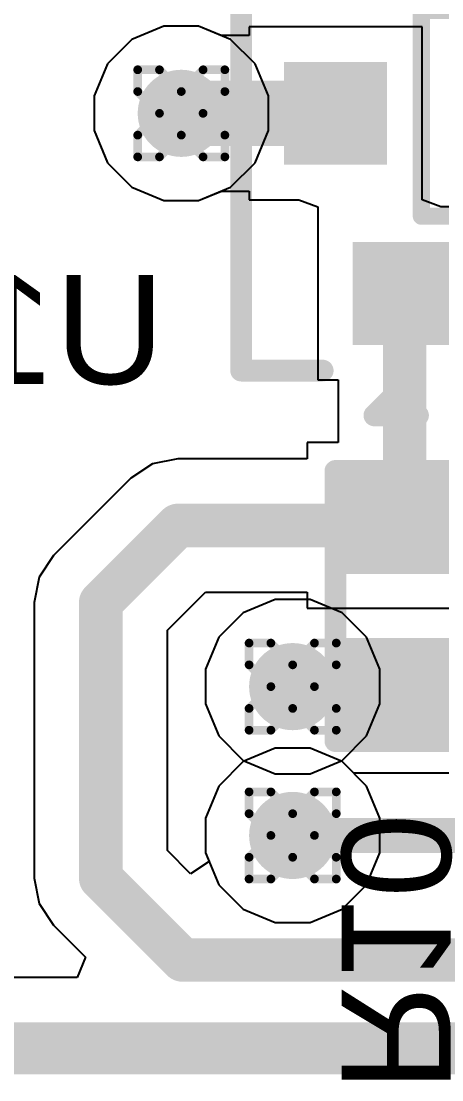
# Model space of a CAD drawing. Header units: inches. Extents: x -13 to 356, y -4 to 120.
# Drawn here: x 1.9 to 4.35, y 28.16 to 34.33 of the extents above; entities that cross this region are included whole.
import ezdxf

# ---------------------------------------------------------------- set-up
doc = ezdxf.new("R2010")
doc.units = ezdxf.units.IN
for name, color, linetype in [('Bottom Layer', 5, 'Continuous'), ('Bottom Overlay', 54, 'Continuous'), ('Bottom Paste', 16, 'Continuous'), ('Bottom Solder', 6, 'Continuous'), ('Drill Drawing', 1, 'Continuous'), ('GND', 16, 'Continuous'), ('Mechanical 13', 56, 'Continuous'), ('POWER', 76, 'Continuous'), ('Top Layer', 1, 'Continuous'), ('Top Overlay', 2, 'Continuous'), ('Via Holes', 16, 'Continuous')]:
    doc.layers.add(name, color=color, linetype=linetype)
doc.styles.add('Arial', font='', dxfattribs={"height": 0.2})
doc.styles.get('Arial').set_extended_font_data('Arial')

# ---------------------------------------------------------------- blocks, each defined once
blk = doc.blocks.new('R___0402_B_6')
at = {"layer": 'Bottom Layer'}
for points in [[(-0.2413, 0.3175), (-0.2412999999999999, -0.3175), (-0.6985, -0.3175), (-0.6985, 0.3175)], [(0.6985025399999999, 0.3175), (0.6985025399999999, -0.3175), (0.24130254, -0.3175), (0.24130254, 0.3175)]]:
    blk.add_hatch(color=5, dxfattribs=at).paths.add_polyline_path(points)
at = {"layer": 'Bottom Paste'}
for points in [[(-0.2413, 0.3175), (-0.2412999999999999, -0.3175), (-0.6985, -0.3175), (-0.6985, 0.3175)], [(0.6985025399999999, 0.3175), (0.6985025399999999, -0.3175), (0.24130254, -0.3175), (0.24130254, 0.3175)]]:
    blk.add_hatch(color=16, dxfattribs=at).paths.add_polyline_path(points)
at = {"layer": 'Bottom Solder'}
for points in [[(-0.18629884, 0.37250116), (-0.1862988399999999, -0.37250116), (-0.75350116, -0.37250116), (-0.75350116, 0.37250116)], [(0.7535037, 0.37250116), (0.7535037, -0.37250116), (0.18630138, -0.37250116), (0.18630138, 0.37250116)]]:
    blk.add_hatch(color=6, dxfattribs=at).paths.add_polyline_path(points)
at = {"layer": 'Bottom Overlay'}
for points in [[(0.7874, 0.4064, 0.127, 0.127, 0), (-0.7874, 0.4064, 0.127, 0.127, 0)], [(-0.7874, -0.4064, 0.127, 0.127, 0), (-0.7874, 0.4064, 0.127, 0.127, 0)], [(0.8128, 0.4318, 0.0032258, 0.0032258, 0), (-0.8127974599999999, 0.4318, 0.0032258, 0.0032258, 0)], [(0.7874, -0.4064, 0.127, 0.127, 0), (0.7874, 0.4064, 0.127, 0.127, 0)], [(0.7874, -0.4064, 0.127, 0.127, 0), (-0.7874, -0.4064, 0.127, 0.127, 0)]]:
    blk.add_lwpolyline(points, format="xyseb", dxfattribs=at)
for points in [[(-0.8191499999999999, 0.4064, 0.0635, 0.0635, 1), (-0.7556499999999999, 0.4064, 0.0635, 0.0635, 1)], [(-0.8191499999999999, 0.4064, 0.0635, 0.0635, 1), (-0.7556499999999999, 0.4064, 0.0635, 0.0635, 1)], [(-0.8136026399999999, 0.4318, 0.0016129, 0.0016129, 1), (-0.81199228, 0.4318, 0.0016129, 0.0016129, 1)], [(0.7556499999999999, 0.4064, 0.0635, 0.0635, 1), (0.8191499999999999, 0.4064, 0.0635, 0.0635, 1)], [(0.7556499999999999, 0.4064, 0.0635, 0.0635, 1), (0.8191499999999999, 0.4064, 0.0635, 0.0635, 1)], [(0.8119948199999999, 0.4318, 0.0016129, 0.0016129, 1), (0.81360518, 0.4318, 0.0016129, 0.0016129, 1)], [(-0.8191499999999999, -0.4064, 0.0635, 0.0635, 1), (-0.7556499999999999, -0.4064, 0.0635, 0.0635, 1)], [(-0.8191499999999999, -0.4064, 0.0635, 0.0635, 1), (-0.7556499999999999, -0.4064, 0.0635, 0.0635, 1)], [(0.7556499999999999, -0.4064, 0.0635, 0.0635, 1), (0.8191499999999999, -0.4064, 0.0635, 0.0635, 1)], [(0.7556499999999999, -0.4064, 0.0635, 0.0635, 1), (0.8191499999999999, -0.4064, 0.0635, 0.0635, 1)]]:
    blk.add_lwpolyline(points, format="xyseb", close=True, dxfattribs=at)
blk = doc.blocks.new('VL53L5CXV0GC_1_B_22')
at = {"layer": 'Bottom Layer'}
for points in [[(-2.4999315, 1.2999085), (-1.9999325, 1.2999085), (-1.9999325, 0.7999094999999999), (-2.4999315, 0.7999094999999999)], [(-1.7498695, 1.2999085), (-1.2498705, 1.2999085), (-1.2498705, 0.7999094999999999), (-1.7498695, 0.7999094999999999)], [(-1.0000615, 1.2999085), (-0.5000625, 1.2999085), (-0.5000625, 0.7999094999999999), (-1.0000615, 0.7999094999999999)], [(-0.2499995, 1.2999085), (0.2499995, 1.2999085), (0.2499995, 0.7999094999999999), (-0.2499995, 0.7999094999999999)], [(0.5000625, 1.2999085), (1.0000615, 1.2999085), (1.0000615, 0.7999094999999999), (0.5000625, 0.7999094999999999)], [(1.2501245, 1.2999085), (1.7501235, 1.2999085), (1.7501235, 0.7999094999999999), (1.2501245, 0.7999094999999999)], [(1.9999325, 1.2999085), (2.4999315, 1.2999085), (2.4999315, 0.7999094999999999), (1.9999325, 0.7999094999999999)], [(-1.1579987, 0.5998718), (1.1579987, 0.5998718), (1.1579987, -0.6001257999999999), (-1.1579987, -0.6001257999999999)], [(-2.8999815, 0.2498725), (-2.3999825, 0.2498725), (-2.3999825, -0.2501265), (-2.8999815, -0.2501265)], [(2.3999825, 0.2498725), (2.8999815, 0.2498725), (2.8999815, -0.2501265), (2.3999825, -0.2501265)], [(-2.49993404, -0.7999094999999999), (-1.99993504, -0.7999094999999999), (-1.99993504, -1.2999085), (-2.49993404, -1.2999085)], [(-1.7498695, -0.7999094999999999), (-1.2498705, -0.7999094999999999), (-1.2498705, -1.2999085), (-1.7498695, -1.2999085)], [(-1.0000615, -0.7999094999999999), (-0.5000625, -0.7999094999999999), (-0.5000625, -1.2999085), (-1.0000615, -1.2999085)], [(-0.24999696, -0.7999094999999999), (0.25000204, -0.7999094999999999), (0.25000204, -1.2999085), (-0.24999696, -1.2999085)], [(0.5000625, -0.7999094999999999), (1.0000615, -0.7999094999999999), (1.0000615, -1.2999085), (0.5000625, -1.2999085)], [(1.2501245, -0.7999094999999999), (1.7501235, -0.7999094999999999), (1.7501235, -1.2999085), (1.2501245, -1.2999085)], [(1.9999325, -0.7999094999999999), (2.4999315, -0.7999094999999999), (2.4999315, -1.2999085), (1.9999325, -1.2999085)]]:
    blk.add_hatch(color=5, dxfattribs=at).paths.add_polyline_path(points)
at = {"layer": 'Bottom Paste'}
for points in [[(-2.4999315, 1.2999085), (-1.9999325, 1.2999085), (-1.9999325, 0.7999094999999999), (-2.4999315, 0.7999094999999999)], [(-1.7498695, 1.2999085), (-1.2498705, 1.2999085), (-1.2498705, 0.7999094999999999), (-1.7498695, 0.7999094999999999)], [(-1.0000615, 1.2999085), (-0.5000625, 1.2999085), (-0.5000625, 0.7999094999999999), (-1.0000615, 0.7999094999999999)], [(-0.2499995, 1.2999085), (0.2499995, 1.2999085), (0.2499995, 0.7999094999999999), (-0.2499995, 0.7999094999999999)], [(0.5000625, 1.2999085), (1.0000615, 1.2999085), (1.0000615, 0.7999094999999999), (0.5000625, 0.7999094999999999)], [(1.2501245, 1.2999085), (1.7501235, 1.2999085), (1.7501235, 0.7999094999999999), (1.2501245, 0.7999094999999999)], [(1.9999325, 1.2999085), (2.4999315, 1.2999085), (2.4999315, 0.7999094999999999), (1.9999325, 0.7999094999999999)], [(-1.1579987, 0.5998718), (1.1579987, 0.5998718), (1.1579987, -0.6001257999999999), (-1.1579987, -0.6001257999999999)], [(-2.8999815, 0.2498725), (-2.3999825, 0.2498725), (-2.3999825, -0.2501265), (-2.8999815, -0.2501265)], [(2.3999825, 0.2498725), (2.8999815, 0.2498725), (2.8999815, -0.2501265), (2.3999825, -0.2501265)], [(-2.49993404, -0.7999094999999999), (-1.99993504, -0.7999094999999999), (-1.99993504, -1.2999085), (-2.49993404, -1.2999085)], [(-1.7498695, -0.7999094999999999), (-1.2498705, -0.7999094999999999), (-1.2498705, -1.2999085), (-1.7498695, -1.2999085)], [(-1.0000615, -0.7999094999999999), (-0.5000625, -0.7999094999999999), (-0.5000625, -1.2999085), (-1.0000615, -1.2999085)], [(-0.24999696, -0.7999094999999999), (0.25000204, -0.7999094999999999), (0.25000204, -1.2999085), (-0.24999696, -1.2999085)], [(0.5000625, -0.7999094999999999), (1.0000615, -0.7999094999999999), (1.0000615, -1.2999085), (0.5000625, -1.2999085)], [(1.2501245, -0.7999094999999999), (1.7501235, -0.7999094999999999), (1.7501235, -1.2999085), (1.2501245, -1.2999085)], [(1.9999325, -0.7999094999999999), (2.4999315, -0.7999094999999999), (2.4999315, -1.2999085), (1.9999325, -1.2999085)]]:
    blk.add_hatch(color=16, dxfattribs=at).paths.add_polyline_path(points)
at = {"layer": 'Bottom Solder'}
for points in [[(-2.5499314, 1.3499084), (-1.9499326, 1.3499084), (-1.9499326, 0.7499096), (-2.5499314, 0.7499096)], [(-1.7998694, 1.3499084), (-1.1998706, 1.3499084), (-1.1998706, 0.7499096), (-1.7998694, 0.7499096)], [(-1.0500614, 1.3499084), (-0.4500625999999999, 1.3499084), (-0.4500625999999999, 0.7499096), (-1.0500614, 0.7499096)], [(-0.2999994, 1.3499084), (0.2999994, 1.3499084), (0.2999994, 0.7499096), (-0.2999994, 0.7499096)], [(0.4500625999999999, 1.3499084), (1.0500614, 1.3499084), (1.0500614, 0.7499096), (0.4500625999999999, 0.7499096)], [(1.2001246, 1.3499084), (1.8001234, 1.3499084), (1.8001234, 0.7499096), (1.2001246, 0.7499096)], [(1.9499326, 1.3499084), (2.5499314, 1.3499084), (2.5499314, 0.7499096), (1.9499326, 0.7499096)], [(-1.2079986, 0.6498716999999999), (1.2079986, 0.6498716999999999), (1.2079986, -0.6501256999999999), (-1.2079986, -0.6501256999999999)], [(-2.9499814, 0.2998724), (-2.3499826, 0.2998724), (-2.3499826, -0.3001264), (-2.9499814, -0.3001264)], [(2.3499826, 0.2998724), (2.9499814, 0.2998724), (2.9499814, -0.3001264), (2.3499826, -0.3001264)], [(-2.54993394, -0.7499096), (-1.94993514, -0.7499096), (-1.94993514, -1.3499084), (-2.54993394, -1.3499084)], [(-1.7998694, -0.7499096), (-1.1998706, -0.7499096), (-1.1998706, -1.3499084), (-1.7998694, -1.3499084)], [(-1.0500614, -0.7499096), (-0.4500625999999999, -0.7499096), (-0.4500625999999999, -1.3499084), (-1.0500614, -1.3499084)], [(-0.29999686, -0.7499096), (0.30000194, -0.7499096), (0.30000194, -1.3499084), (-0.29999686, -1.3499084)], [(0.4500625999999999, -0.7499096), (1.0500614, -0.7499096), (1.0500614, -1.3499084), (0.4500625999999999, -1.3499084)], [(1.2001246, -0.7499096), (1.8001234, -0.7499096), (1.8001234, -1.3499084), (1.2001246, -1.3499084)], [(1.9499326, -0.7499096), (2.5499314, -0.7499096), (2.5499314, -1.3499084), (1.9499326, -1.3499084)]]:
    blk.add_hatch(color=6, dxfattribs=at).paths.add_polyline_path(points)
at = {"layer": 'Bottom Overlay'}
for points in [[(2.423668, 1.761109, 0.127, 0.127, 0), (2.169668, 1.761109, 0.127, 0.127, 0)], [(2.296668, 1.634109, 0.127, 0.127, 0), (2.169668, 1.761109, 0.127, 0.127, 0)], [(2.423668, 1.761109, 0.127, 0.127, 0), (2.296668, 1.634109, 0.127, 0.127, 0)], [(-3.1999174, 1.4999716, 0.127, 0.127, 0), (-3.1999174, -1.5000224, 0.127, 0.127, 0)], [(-2.72501106, 1.4999716, 0.127, 0.127, 0), (-3.1999174, 1.4999716, 0.127, 0.127, 0)], [(3.2000698, 1.4999716, 0.127, 0.127, 0), (2.725039, 1.49996906, 0.127, 0.127, 0)], [(3.2000698, 1.4999716, 0.127, 0.127, 0), (3.2000698, -1.5000224, 0.127, 0.127, 0)], [(1.450086, 0.5998209999999999, 0.0999998, 0.0999998, 0), (1.450086, -0.600075, 0.0999998, 0.0999998, 0)], [(2.15011, 0.5998184599999999, 0.0999998, 0.0999998, 0), (1.450086, 0.5998209999999999, 0.0999998, 0.0999998, 0)], [(2.15011, 0.5998184599999999, 0.0999998, 0.0999998, 0), (2.15011, -0.600075, 0.0999998, 0.0999998, 0)], [(-2.077466, 0.312547, 0.0999998, 0.0999998, 0), (-2.077466, -0.312547, 0.0999998, 0.0999998, 0)], [(-1.4224, 0.312547, 0.0999998, 0.0999998, 0), (-2.077466, 0.312547, 0.0999998, 0.0999998, 0)], [(-1.4224, 0.312547, 0.0999998, 0.0999998, 0), (-1.4224, -0.312547, 0.0999998, 0.0999998, 0)], [(-1.4224, -0.312547, 0.0999998, 0.0999998, 0), (-2.077466, -0.312547, 0.0999998, 0.0999998, 0)], [(2.15011, -0.600075, 0.0999998, 0.0999998, 0), (1.450086, -0.600075, 0.0999998, 0.0999998, 0)], [(-2.725039, -1.50001986, 0.127, 0.127, 0), (-3.1999174, -1.5000224, 0.127, 0.127, 0)], [(3.2000698, -1.5000224, 0.127, 0.127, 0), (2.72506694, -1.5000224, 0.127, 0.127, 0)]]:
    blk.add_lwpolyline(points, format="xyseb", dxfattribs=at)
for points in [[(2.137918, 1.761109, 0.0635, 0.0635, 1), (2.201418, 1.761109, 0.0635, 0.0635, 1)], [(2.137918, 1.761109, 0.0635, 0.0635, 1), (2.201418, 1.761109, 0.0635, 0.0635, 1)], [(2.391918, 1.761109, 0.0635, 0.0635, 1), (2.455418, 1.761109, 0.0635, 0.0635, 1)], [(2.391918, 1.761109, 0.0635, 0.0635, 1), (2.455418, 1.761109, 0.0635, 0.0635, 1)], [(2.264918, 1.634109, 0.0635, 0.0635, 1), (2.328418, 1.634109, 0.0635, 0.0635, 1)], [(2.264918, 1.634109, 0.0635, 0.0635, 1), (2.328418, 1.634109, 0.0635, 0.0635, 1)], [(-3.2316674, 1.4999716, 0.0635, 0.0635, 1), (-3.1681674, 1.4999716, 0.0635, 0.0635, 1)], [(-3.2316674, 1.4999716, 0.0635, 0.0635, 1), (-3.1681674, 1.4999716, 0.0635, 0.0635, 1)], [(-2.75676106, 1.4999716, 0.0635, 0.0635, 1), (-2.69326106, 1.4999716, 0.0635, 0.0635, 1)], [(2.693289, 1.49996906, 0.0635, 0.0635, 1), (2.756789, 1.49996906, 0.0635, 0.0635, 1)], [(3.1683198, 1.4999716, 0.0635, 0.0635, 1), (3.231819799999999, 1.4999716, 0.0635, 0.0635, 1)], [(3.1683198, 1.4999716, 0.0635, 0.0635, 1), (3.231819799999999, 1.4999716, 0.0635, 0.0635, 1)], [(1.42508732, 0.5998209999999999, 0.0499999, 0.0499999, 1), (1.47508468, 0.5998209999999999, 0.0499999, 0.0499999, 1)], [(1.42508732, 0.5998209999999999, 0.0499999, 0.0499999, 1), (1.47508468, 0.5998209999999999, 0.0499999, 0.0499999, 1)], [(2.12511132, 0.5998184599999999, 0.0499999, 0.0499999, 1), (2.17510868, 0.5998184599999999, 0.0499999, 0.0499999, 1)], [(2.12511132, 0.5998184599999999, 0.0499999, 0.0499999, 1), (2.17510868, 0.5998184599999999, 0.0499999, 0.0499999, 1)], [(-2.10246468, 0.312547, 0.0499999, 0.0499999, 1), (-2.05246732, 0.312547, 0.0499999, 0.0499999, 1)], [(-2.10246468, 0.312547, 0.0499999, 0.0499999, 1), (-2.05246732, 0.312547, 0.0499999, 0.0499999, 1)], [(-1.44739868, 0.312547, 0.0499999, 0.0499999, 1), (-1.39740132, 0.312547, 0.0499999, 0.0499999, 1)], [(-1.44739868, 0.312547, 0.0499999, 0.0499999, 1), (-1.39740132, 0.312547, 0.0499999, 0.0499999, 1)], [(-1.52654, -0.000127, 0.0999998, 0.0999998, 1), (-1.97358, -0.000127, 0.0999998, 0.0999998, 1)], [(-1.99857868, -0.000127, 0.0499999, 0.0499999, 1), (-1.94858132, -0.000127, 0.0499999, 0.0499999, 1)], [(-1.55153868, -0.000127, 0.0499999, 0.0499999, 1), (-1.50154132, -0.000127, 0.0499999, 0.0499999, 1)], [(-2.10246468, -0.312547, 0.0499999, 0.0499999, 1), (-2.05246732, -0.312547, 0.0499999, 0.0499999, 1)], [(-2.10246468, -0.312547, 0.0499999, 0.0499999, 1), (-2.05246732, -0.312547, 0.0499999, 0.0499999, 1)], [(-1.44739868, -0.312547, 0.0499999, 0.0499999, 1), (-1.39740132, -0.312547, 0.0499999, 0.0499999, 1)], [(-1.44739868, -0.312547, 0.0499999, 0.0499999, 1), (-1.39740132, -0.312547, 0.0499999, 0.0499999, 1)], [(1.42508732, -0.600075, 0.0499999, 0.0499999, 1), (1.47508468, -0.600075, 0.0499999, 0.0499999, 1)], [(1.42508732, -0.600075, 0.0499999, 0.0499999, 1), (1.47508468, -0.600075, 0.0499999, 0.0499999, 1)], [(2.12511132, -0.600075, 0.0499999, 0.0499999, 1), (2.17510868, -0.600075, 0.0499999, 0.0499999, 1)], [(2.12511132, -0.600075, 0.0499999, 0.0499999, 1), (2.17510868, -0.600075, 0.0499999, 0.0499999, 1)], [(-3.2316674, -1.5000224, 0.0635, 0.0635, 1), (-3.1681674, -1.5000224, 0.0635, 0.0635, 1)], [(-3.2316674, -1.5000224, 0.0635, 0.0635, 1), (-3.1681674, -1.5000224, 0.0635, 0.0635, 1)], [(-2.756789, -1.50001986, 0.0635, 0.0635, 1), (-2.693289, -1.50001986, 0.0635, 0.0635, 1)], [(2.69331694, -1.5000224, 0.0635, 0.0635, 1), (2.75681694, -1.5000224, 0.0635, 0.0635, 1)], [(3.1683198, -1.5000224, 0.0635, 0.0635, 1), (3.231819799999999, -1.5000224, 0.0635, 0.0635, 1)], [(3.1683198, -1.5000224, 0.0635, 0.0635, 1), (3.231819799999999, -1.5000224, 0.0635, 0.0635, 1)]]:
    blk.add_lwpolyline(points, format="xyseb", close=True, dxfattribs=at)
blk = doc.blocks.new('IND_CLF7045T_3R3N_D_24')
at = {"layer": 'Mechanical 13'}
blk.add_lwpolyline([(-3.60000042, -3.45000072, 0.127, 0.127, 0), (3.60000042, -3.45000072, 0.127, 0.127, 0)], format="xyseb", dxfattribs=at)
at = {"layer": 'Top Overlay'}
blk.add_lwpolyline([(-3.60000042, -3.45000072, 0.127, 0.127, 0), (3.60000042, -3.45000072, 0.127, 0.127, 0)], format="xyseb", dxfattribs=at)

msp = doc.modelspace()

# ---------------------------------------------------------------- hatches: boundary and pattern name
at = {"layer": 'Bottom Layer'}
h = msp.add_hatch(color=5, dxfattribs=at)
edge = h.paths.add_edge_path()
edge.add_arc((2.83556202, 33.7969987), 0.254, 0, 360)
h = msp.add_hatch(color=5, dxfattribs=at)
edge = h.paths.add_edge_path()
edge.add_arc((3.48467172, 30.45459746), 0.254, 0, 360)
h = msp.add_hatch(color=5, dxfattribs=at)
edge = h.paths.add_edge_path()
edge.add_arc((3.48467172, 29.5869995), 0.254, 0, 360)
at = {"layer": 'GND'}
h = msp.add_hatch(color=16, dxfattribs=at)
edge = h.paths.add_edge_path()
edge.add_arc((2.83556202, 33.7969987), 0.254, 0, 360)
h = msp.add_hatch(color=16, dxfattribs=at)
edge = h.paths.add_edge_path()
edge.add_arc((3.48467172, 30.45459746), 0.254, 0, 360)
h = msp.add_hatch(color=16, dxfattribs=at)
edge = h.paths.add_edge_path()
edge.add_arc((3.48467172, 29.5869995), 0.254, 0, 360)
at = {"layer": 'POWER'}
h = msp.add_hatch(color=76, dxfattribs=at)
edge = h.paths.add_edge_path()
edge.add_arc((2.83556202, 33.7969987), 0.254, 0, 360)
h = msp.add_hatch(color=76, dxfattribs=at)
edge = h.paths.add_edge_path()
edge.add_arc((3.48467172, 30.45459746), 0.254, 0, 360)
h = msp.add_hatch(color=76, dxfattribs=at)
edge = h.paths.add_edge_path()
edge.add_arc((3.48467172, 29.5869995), 0.254, 0, 360)
at = {"layer": 'Top Layer'}
h = msp.add_hatch(color=1, dxfattribs=at)
edge = h.paths.add_edge_path()
edge.add_arc((2.83556202, 33.7969987), 0.254, 0, 360)
h = msp.add_hatch(color=1, dxfattribs=at)
edge = h.paths.add_edge_path()
edge.add_arc((3.48467172, 30.45459746), 0.254, 0, 360)
h = msp.add_hatch(color=1, dxfattribs=at)
edge = h.paths.add_edge_path()
edge.add_arc((3.48467172, 29.5869995), 0.254, 0, 360)
at = {"layer": 'Via Holes'}
h = msp.add_hatch(color=7, dxfattribs=at)
edge = h.paths.add_edge_path()
edge.add_arc((2.83556202, 33.7969987), 0.127, 0, 360)
h = msp.add_hatch(color=7, dxfattribs=at)
edge = h.paths.add_edge_path()
edge.add_arc((3.48467172, 30.45459746), 0.127, 0, 360)
h = msp.add_hatch(color=7, dxfattribs=at)
edge = h.paths.add_edge_path()
edge.add_arc((3.48467172, 29.5869995), 0.127, 0, 360)

# ---------------------------------------------------------------- linework, layer by layer
at = {"layer": 'Bottom Layer'}
for p, q in [((2.73451574, 34.3049987), (2.54780288, 34.22766077999999)), ((2.9366083, 34.3049987), (2.73451574, 34.3049987)), ((3.0687391, 34.25026932), (2.9366083, 34.3049987)), ((4.238670719999999, 34.3011252), (3.23067172, 34.3011252)), ((3.23067172, 34.3011252), (3.23067172, 34.25026932)), ((4.238670719999999, 33.37809174), (4.238670719999999, 34.3011252)), ((2.54780288, 34.22766077999999), (2.40489994, 34.08475783999999)), ((3.23067172, 34.25026932), (3.0687391, 34.25026932)), ((2.40489994, 34.08475783999999), (2.32756202, 33.89804497999999)), ((2.32756202, 33.89804497999999), (2.32756202, 33.69595242)), ((2.32756202, 33.69595242), (2.40489994, 33.50923956)), ((2.40489994, 33.50923956), (2.54780288, 33.36633662)), ((2.54780288, 33.36633662), (2.73451574, 33.2889987)), ((2.9366083, 33.2889987), (3.0690439, 33.34385508)), ((3.0690439, 33.34385508), (3.23067172, 33.34385508)), ((3.23067172, 33.34385508), (3.23067172, 33.2931262)), ((4.23867326, 33.29312873999999), (4.238670719999999, 33.37809174)), ((2.73451574, 33.2889987), (2.9366083, 33.2889987)), ((3.23067172, 33.2931262), (3.52113342, 33.2931262)), ((3.52113342, 33.2931262), (3.63071918, 33.25108666)), ((4.34825902, 33.2510892), (4.23867326, 33.29312873999999)), ((3.63071918, 33.25108666), (3.63072172, 33.16612366)), ((4.63872072, 33.2510892), (4.34825902, 33.2510892)), ((3.63072172, 33.16612366), (3.63072172, 32.2430902)), ((3.63072172, 32.2430902), (3.748996819999999, 32.2430902)), ((3.748996819999999, 32.2430902), (3.748996819999999, 31.877)), ((3.748996819999999, 31.877), (3.5687, 31.877)), ((3.5687, 31.877), (3.5687, 31.78286506)), ((2.66742926, 31.75329438), (2.54140208, 31.66908829999999)), ((2.81608784, 31.78286506), (2.66742926, 31.75329438)), ((3.5687, 31.78286506), (2.81608784, 31.78286506)), ((2.54140208, 31.66908829999999), (2.09144362, 31.2191273)), ((2.09144362, 31.2191273), (2.007235, 31.09310012)), ((2.007235, 31.09310012), (1.97766432, 30.94444154)), ((2.75459444, 30.78353508), (2.97699684, 31.00593494)), ((2.97699684, 31.00593494), (3.5687, 31.00593494)), ((3.5687, 31.00593494), (3.5687, 30.9118)), ((1.97766432, 30.94444154), (1.97766432, 29.33793218)), ((3.5687, 30.9118), (4.70147904, 30.9118)), ((2.75459444, 29.49883864), (2.75459444, 30.78353508)), ((3.383625439999999, 30.0949995), (3.19691258, 30.01766158)), ((3.585718, 30.0949995), (3.383625439999999, 30.0949995)), ((3.77243086, 30.01766158), (3.585718, 30.0949995)), ((3.19691258, 30.01766158), (3.05400964, 29.87475864)), ((3.84052572, 29.94956672), (3.77243086, 30.01766158)), ((4.583767819999999, 29.94956672), (3.84052572, 29.94956672)), ((3.05400964, 29.87475864), (2.97667172, 29.68804578)), ((2.97667172, 29.68804578), (2.97667172, 29.48595322)), ((2.88992564, 29.36350744), (2.75459444, 29.49883864)), ((2.97667172, 29.48595322), (2.99759116, 29.43544786)), ((2.99759116, 29.43544786), (2.88992564, 29.36350744)), ((1.97766432, 29.33793218), (2.007235, 29.1892736)), ((2.007235, 29.1892736), (2.09144362, 29.06324642)), ((2.09144362, 29.06324642), (2.27788216, 28.87680788)), ((2.27788216, 28.87680788), (2.22927926, 28.75947512)), ((2.22927926, 28.75947512), (-0.75567032, 28.75947512))]:
    msp.add_line(p, q, dxfattribs=at)
for points in [[(2.83562552, 33.7970622, 0.3809999999999999, 0.3809999999999999, 0), (3.73460772, 33.7970622, 0.3809999999999999, 0.3809999999999999, 0)], [(2.83556202, 33.7969987, 0.2032, 0.2032, 0), (2.83562552, 33.7970622, 0.2032, 0.2032, 0)], [(3.73460772, 33.7970622, 0.2032, 0.2032, 0), (3.73467122, 33.7971257, 0.2032, 0.2032, 0)], [(4.134721219999999, 32.7470897, 0.254, 0.254, 0), (4.137461879999999, 32.74434904, 0.254, 0.254, 0)], [(4.137461879999999, 31.39713812, 0.254, 0.254, 0), (4.137461879999999, 32.74434904, 0.254, 0.254, 0)], [(2.36612938, 30.94444154, 0.254, 0.254, 0), (2.81608784, 31.3944, 0.254, 0.254, 0)], [(2.81608784, 31.3944, 0.254, 0.254, 0), (4.1402, 31.3944, 0.254, 0.254, 0)], [(4.137461879999999, 31.39713812, 0.254, 0.254, 0), (4.1402, 31.3944, 0.254, 0.254, 0)], [(2.36612938, 29.33793218, 0.254, 0.254, 0), (2.36612938, 30.94444154, 0.254, 0.254, 0)], [(3.48467172, 30.45459746, 0.2032, 0.2032, 0), (4.1402, 30.45459746, 0.2032, 0.2032, 0)], [(3.48467172, 29.5869995, 0.2032, 0.2032, 0), (5.017424559999999, 29.5869995, 0.2032, 0.2032, 0)], [(2.36612938, 29.33793218, 0.254, 0.254, 0), (2.8432125, 28.86084906, 0.254, 0.254, 0)], [(2.8432125, 28.86084906, 0.254, 0.254, 0), (8.989095559999999, 28.86084906, 0.254, 0.254, 0)], [(-0.75567032, 28.37101006, 0.254, 0.254, 0), (9.63781156, 28.37101006, 0.254, 0.254, 0)]]:
    msp.add_lwpolyline(points, format="xyseb", dxfattribs=at)
for points in [[(2.74037552, 33.7970622, 0.1905, 0.1905, 1), (2.93087552, 33.7970622, 0.1905, 0.1905, 1)], [(3.63935772, 33.7970622, 0.1905, 0.1905, 1), (3.82985772, 33.7970622, 0.1905, 0.1905, 1)], [(2.78476202, 33.7969987, 0.1016, 0.1016, 1), (2.88636202, 33.7969987, 0.1016, 0.1016, 1)], [(2.78482552, 33.7970622, 0.1016, 0.1016, 1), (2.88642552, 33.7970622, 0.1016, 0.1016, 1)], [(3.683807719999999, 33.7970622, 0.1016, 0.1016, 1), (3.785407719999999, 33.7970622, 0.1016, 0.1016, 1)], [(3.68387122, 33.7971257, 0.1016, 0.1016, 1), (3.78547122, 33.7971257, 0.1016, 0.1016, 1)], [(4.07122122, 32.7470897, 0.127, 0.127, 1), (4.19822122, 32.7470897, 0.127, 0.127, 1)], [(4.07396188, 32.74434904, 0.127, 0.127, 1), (4.200961879999999, 32.74434904, 0.127, 0.127, 1)], [(4.07396188, 32.74434904, 0.127, 0.127, 1), (4.200961879999999, 32.74434904, 0.127, 0.127, 1)], [(2.75258784, 31.3944, 0.127, 0.127, 1), (2.87958784, 31.3944, 0.127, 0.127, 1)], [(2.75258784, 31.3944, 0.127, 0.127, 1), (2.87958784, 31.3944, 0.127, 0.127, 1)], [(4.07396188, 31.39713812, 0.127, 0.127, 1), (4.200961879999999, 31.39713812, 0.127, 0.127, 1)], [(4.07396188, 31.39713812, 0.127, 0.127, 1), (4.200961879999999, 31.39713812, 0.127, 0.127, 1)], [(4.0767, 31.3944, 0.127, 0.127, 1), (4.2037, 31.3944, 0.127, 0.127, 1)], [(4.0767, 31.3944, 0.127, 0.127, 1), (4.2037, 31.3944, 0.127, 0.127, 1)], [(2.30262938, 30.94444154, 0.127, 0.127, 1), (2.42962938, 30.94444154, 0.127, 0.127, 1)], [(2.30262938, 30.94444154, 0.127, 0.127, 1), (2.42962938, 30.94444154, 0.127, 0.127, 1)], [(3.43387172, 30.45459746, 0.1016, 0.1016, 1), (3.53547172, 30.45459746, 0.1016, 0.1016, 1)], [(4.089399999999999, 30.45459746, 0.1016, 0.1016, 1), (4.191, 30.45459746, 0.1016, 0.1016, 1)], [(3.43387172, 29.5869995, 0.1016, 0.1016, 1), (3.53547172, 29.5869995, 0.1016, 0.1016, 1)], [(2.30262938, 29.33793218, 0.127, 0.127, 1), (2.42962938, 29.33793218, 0.127, 0.127, 1)], [(2.30262938, 29.33793218, 0.127, 0.127, 1), (2.42962938, 29.33793218, 0.127, 0.127, 1)], [(2.7797125, 28.86084906, 0.127, 0.127, 1), (2.9067125, 28.86084906, 0.127, 0.127, 1)], [(2.7797125, 28.86084906, 0.127, 0.127, 1), (2.9067125, 28.86084906, 0.127, 0.127, 1)]]:
    msp.add_lwpolyline(points, format="xyseb", close=True, dxfattribs=at)
at = {"layer": 'Drill Drawing'}
for points in [[(2.58156202, 33.9239987, 0.0508, 0.0508, 0), (2.58156202, 34.0509987, 0.0508, 0.0508, 0)], [(2.58156202, 34.0509987, 0.0508, 0.0508, 0), (2.70856202, 34.0509987, 0.0508, 0.0508, 0)], [(2.70856202, 34.0509987, 0.0508, 0.0508, 0), (2.83556202, 33.9239987, 0.0508, 0.0508, 0)], [(2.83556202, 33.9239987, 0.0508, 0.0508, 0), (2.96256202, 34.0509987, 0.0508, 0.0508, 0)], [(2.96256202, 34.0509987, 0.0508, 0.0508, 0), (3.08956202, 34.0509987, 0.0508, 0.0508, 0)], [(3.08956202, 33.9239987, 0.0508, 0.0508, 0), (3.08956202, 34.0509987, 0.0508, 0.0508, 0)], [(2.58156202, 33.9239987, 0.0508, 0.0508, 0), (2.70856202, 33.7969987, 0.0508, 0.0508, 0)], [(2.96256202, 33.7969987, 0.0508, 0.0508, 0), (3.08956202, 33.9239987, 0.0508, 0.0508, 0)], [(2.58156202, 33.66999869999999, 0.0508, 0.0508, 0), (2.70856202, 33.7969987, 0.0508, 0.0508, 0)], [(2.96256202, 33.7969987, 0.0508, 0.0508, 0), (3.08956202, 33.66999869999999, 0.0508, 0.0508, 0)], [(2.58156202, 33.5429987, 0.0508, 0.0508, 0), (2.58156202, 33.66999869999999, 0.0508, 0.0508, 0)], [(2.70856202, 33.5429987, 0.0508, 0.0508, 0), (2.83556202, 33.66999869999999, 0.0508, 0.0508, 0)], [(2.83556202, 33.66999869999999, 0.0508, 0.0508, 0), (2.96256202, 33.5429987, 0.0508, 0.0508, 0)], [(3.08956202, 33.5429987, 0.0508, 0.0508, 0), (3.08956202, 33.66999869999999, 0.0508, 0.0508, 0)], [(2.58156202, 33.5429987, 0.0508, 0.0508, 0), (2.70856202, 33.5429987, 0.0508, 0.0508, 0)], [(2.96256202, 33.5429987, 0.0508, 0.0508, 0), (3.08956202, 33.5429987, 0.0508, 0.0508, 0)], [(3.23067172, 30.58159745999999, 0.0508, 0.0508, 0), (3.23067172, 30.70859746, 0.0508, 0.0508, 0)], [(3.23067172, 30.70859746, 0.0508, 0.0508, 0), (3.35767172, 30.70859746, 0.0508, 0.0508, 0)], [(3.35767172, 30.70859746, 0.0508, 0.0508, 0), (3.48467172, 30.58159745999999, 0.0508, 0.0508, 0)], [(3.48467172, 30.58159745999999, 0.0508, 0.0508, 0), (3.61167172, 30.70859746, 0.0508, 0.0508, 0)], [(3.61167172, 30.70859746, 0.0508, 0.0508, 0), (3.73867172, 30.70859746, 0.0508, 0.0508, 0)], [(3.73867172, 30.58159745999999, 0.0508, 0.0508, 0), (3.73867172, 30.70859746, 0.0508, 0.0508, 0)], [(3.23067172, 30.58159745999999, 0.0508, 0.0508, 0), (3.35767172, 30.45459746, 0.0508, 0.0508, 0)], [(3.61167172, 30.45459746, 0.0508, 0.0508, 0), (3.73867172, 30.58159745999999, 0.0508, 0.0508, 0)], [(3.23067172, 30.32759746, 0.0508, 0.0508, 0), (3.35767172, 30.45459746, 0.0508, 0.0508, 0)], [(3.61167172, 30.45459746, 0.0508, 0.0508, 0), (3.73867172, 30.32759746, 0.0508, 0.0508, 0)], [(3.23067172, 30.20059746, 0.0508, 0.0508, 0), (3.23067172, 30.32759746, 0.0508, 0.0508, 0)], [(3.35767172, 30.20059746, 0.0508, 0.0508, 0), (3.48467172, 30.32759746, 0.0508, 0.0508, 0)], [(3.48467172, 30.32759746, 0.0508, 0.0508, 0), (3.61167172, 30.20059746, 0.0508, 0.0508, 0)], [(3.73867172, 30.20059746, 0.0508, 0.0508, 0), (3.73867172, 30.32759746, 0.0508, 0.0508, 0)], [(3.23067172, 30.20059746, 0.0508, 0.0508, 0), (3.35767172, 30.20059746, 0.0508, 0.0508, 0)], [(3.61167172, 30.20059746, 0.0508, 0.0508, 0), (3.73867172, 30.20059746, 0.0508, 0.0508, 0)], [(3.23067172, 29.7139995, 0.0508, 0.0508, 0), (3.23067172, 29.8409995, 0.0508, 0.0508, 0)], [(3.23067172, 29.8409995, 0.0508, 0.0508, 0), (3.35767172, 29.8409995, 0.0508, 0.0508, 0)], [(3.35767172, 29.8409995, 0.0508, 0.0508, 0), (3.48467172, 29.7139995, 0.0508, 0.0508, 0)], [(3.48467172, 29.7139995, 0.0508, 0.0508, 0), (3.61167172, 29.8409995, 0.0508, 0.0508, 0)], [(3.61167172, 29.8409995, 0.0508, 0.0508, 0), (3.73867172, 29.8409995, 0.0508, 0.0508, 0)], [(3.73867172, 29.7139995, 0.0508, 0.0508, 0), (3.73867172, 29.8409995, 0.0508, 0.0508, 0)], [(3.23067172, 29.7139995, 0.0508, 0.0508, 0), (3.35767172, 29.5869995, 0.0508, 0.0508, 0)], [(3.61167172, 29.5869995, 0.0508, 0.0508, 0), (3.73867172, 29.7139995, 0.0508, 0.0508, 0)], [(3.23067172, 29.4599995, 0.0508, 0.0508, 0), (3.35767172, 29.5869995, 0.0508, 0.0508, 0)], [(3.61167172, 29.5869995, 0.0508, 0.0508, 0), (3.73867172, 29.4599995, 0.0508, 0.0508, 0)], [(3.23067172, 29.3329995, 0.0508, 0.0508, 0), (3.23067172, 29.4599995, 0.0508, 0.0508, 0)], [(3.35767172, 29.3329995, 0.0508, 0.0508, 0), (3.48467172, 29.4599995, 0.0508, 0.0508, 0)], [(3.48467172, 29.4599995, 0.0508, 0.0508, 0), (3.61167172, 29.3329995, 0.0508, 0.0508, 0)], [(3.73867172, 29.3329995, 0.0508, 0.0508, 0), (3.73867172, 29.4599995, 0.0508, 0.0508, 0)], [(3.23067172, 29.3329995, 0.0508, 0.0508, 0), (3.35767172, 29.3329995, 0.0508, 0.0508, 0)], [(3.61167172, 29.3329995, 0.0508, 0.0508, 0), (3.73867172, 29.3329995, 0.0508, 0.0508, 0)]]:
    msp.add_lwpolyline(points, format="xyseb", dxfattribs=at)
for points in [[(2.56886202, 34.0509987, 0.0254, 0.0254, 1), (2.59426202, 34.0509987, 0.0254, 0.0254, 1)], [(2.56886202, 34.0509987, 0.0254, 0.0254, 1), (2.59426202, 34.0509987, 0.0254, 0.0254, 1)], [(2.69586202, 34.0509987, 0.0254, 0.0254, 1), (2.72126202, 34.0509987, 0.0254, 0.0254, 1)], [(2.69586202, 34.0509987, 0.0254, 0.0254, 1), (2.72126202, 34.0509987, 0.0254, 0.0254, 1)], [(2.94986202, 34.0509987, 0.0254, 0.0254, 1), (2.97526202, 34.0509987, 0.0254, 0.0254, 1)], [(2.94986202, 34.0509987, 0.0254, 0.0254, 1), (2.97526202, 34.0509987, 0.0254, 0.0254, 1)], [(3.07686202, 34.0509987, 0.0254, 0.0254, 1), (3.10226202, 34.0509987, 0.0254, 0.0254, 1)], [(3.07686202, 34.0509987, 0.0254, 0.0254, 1), (3.10226202, 34.0509987, 0.0254, 0.0254, 1)], [(2.56886202, 33.9239987, 0.0254, 0.0254, 1), (2.59426202, 33.9239987, 0.0254, 0.0254, 1)], [(2.56886202, 33.9239987, 0.0254, 0.0254, 1), (2.59426202, 33.9239987, 0.0254, 0.0254, 1)], [(2.82286202, 33.9239987, 0.0254, 0.0254, 1), (2.84826202, 33.9239987, 0.0254, 0.0254, 1)], [(2.82286202, 33.9239987, 0.0254, 0.0254, 1), (2.84826202, 33.9239987, 0.0254, 0.0254, 1)], [(3.07686202, 33.9239987, 0.0254, 0.0254, 1), (3.10226202, 33.9239987, 0.0254, 0.0254, 1)], [(3.07686202, 33.9239987, 0.0254, 0.0254, 1), (3.10226202, 33.9239987, 0.0254, 0.0254, 1)], [(2.69586202, 33.7969987, 0.0254, 0.0254, 1), (2.72126202, 33.7969987, 0.0254, 0.0254, 1)], [(2.69586202, 33.7969987, 0.0254, 0.0254, 1), (2.72126202, 33.7969987, 0.0254, 0.0254, 1)], [(2.94986202, 33.7969987, 0.0254, 0.0254, 1), (2.97526202, 33.7969987, 0.0254, 0.0254, 1)], [(2.94986202, 33.7969987, 0.0254, 0.0254, 1), (2.97526202, 33.7969987, 0.0254, 0.0254, 1)], [(2.56886202, 33.66999869999999, 0.0254, 0.0254, 1), (2.59426202, 33.66999869999999, 0.0254, 0.0254, 1)], [(2.56886202, 33.66999869999999, 0.0254, 0.0254, 1), (2.59426202, 33.66999869999999, 0.0254, 0.0254, 1)], [(2.82286202, 33.66999869999999, 0.0254, 0.0254, 1), (2.84826202, 33.66999869999999, 0.0254, 0.0254, 1)], [(2.82286202, 33.66999869999999, 0.0254, 0.0254, 1), (2.84826202, 33.66999869999999, 0.0254, 0.0254, 1)], [(3.07686202, 33.66999869999999, 0.0254, 0.0254, 1), (3.10226202, 33.66999869999999, 0.0254, 0.0254, 1)], [(3.07686202, 33.66999869999999, 0.0254, 0.0254, 1), (3.10226202, 33.66999869999999, 0.0254, 0.0254, 1)], [(2.56886202, 33.5429987, 0.0254, 0.0254, 1), (2.59426202, 33.5429987, 0.0254, 0.0254, 1)], [(2.56886202, 33.5429987, 0.0254, 0.0254, 1), (2.59426202, 33.5429987, 0.0254, 0.0254, 1)], [(2.69586202, 33.5429987, 0.0254, 0.0254, 1), (2.72126202, 33.5429987, 0.0254, 0.0254, 1)], [(2.69586202, 33.5429987, 0.0254, 0.0254, 1), (2.72126202, 33.5429987, 0.0254, 0.0254, 1)], [(2.94986202, 33.5429987, 0.0254, 0.0254, 1), (2.97526202, 33.5429987, 0.0254, 0.0254, 1)], [(2.94986202, 33.5429987, 0.0254, 0.0254, 1), (2.97526202, 33.5429987, 0.0254, 0.0254, 1)], [(3.07686202, 33.5429987, 0.0254, 0.0254, 1), (3.10226202, 33.5429987, 0.0254, 0.0254, 1)], [(3.07686202, 33.5429987, 0.0254, 0.0254, 1), (3.10226202, 33.5429987, 0.0254, 0.0254, 1)], [(3.21797172, 30.70859746, 0.0254, 0.0254, 1), (3.24337172, 30.70859746, 0.0254, 0.0254, 1)], [(3.21797172, 30.70859746, 0.0254, 0.0254, 1), (3.24337172, 30.70859746, 0.0254, 0.0254, 1)], [(3.34497172, 30.70859746, 0.0254, 0.0254, 1), (3.37037172, 30.70859746, 0.0254, 0.0254, 1)], [(3.34497172, 30.70859746, 0.0254, 0.0254, 1), (3.37037172, 30.70859746, 0.0254, 0.0254, 1)], [(3.59897172, 30.70859746, 0.0254, 0.0254, 1), (3.62437172, 30.70859746, 0.0254, 0.0254, 1)], [(3.59897172, 30.70859746, 0.0254, 0.0254, 1), (3.62437172, 30.70859746, 0.0254, 0.0254, 1)], [(3.72597172, 30.70859746, 0.0254, 0.0254, 1), (3.75137172, 30.70859746, 0.0254, 0.0254, 1)], [(3.72597172, 30.70859746, 0.0254, 0.0254, 1), (3.75137172, 30.70859746, 0.0254, 0.0254, 1)], [(3.21797172, 30.58159745999999, 0.0254, 0.0254, 1), (3.24337172, 30.58159745999999, 0.0254, 0.0254, 1)], [(3.21797172, 30.58159745999999, 0.0254, 0.0254, 1), (3.24337172, 30.58159745999999, 0.0254, 0.0254, 1)], [(3.47197172, 30.58159745999999, 0.0254, 0.0254, 1), (3.49737172, 30.58159745999999, 0.0254, 0.0254, 1)], [(3.47197172, 30.58159745999999, 0.0254, 0.0254, 1), (3.49737172, 30.58159745999999, 0.0254, 0.0254, 1)], [(3.72597172, 30.58159745999999, 0.0254, 0.0254, 1), (3.75137172, 30.58159745999999, 0.0254, 0.0254, 1)], [(3.72597172, 30.58159745999999, 0.0254, 0.0254, 1), (3.75137172, 30.58159745999999, 0.0254, 0.0254, 1)], [(3.34497172, 30.45459746, 0.0254, 0.0254, 1), (3.37037172, 30.45459746, 0.0254, 0.0254, 1)], [(3.34497172, 30.45459746, 0.0254, 0.0254, 1), (3.37037172, 30.45459746, 0.0254, 0.0254, 1)], [(3.59897172, 30.45459746, 0.0254, 0.0254, 1), (3.62437172, 30.45459746, 0.0254, 0.0254, 1)], [(3.59897172, 30.45459746, 0.0254, 0.0254, 1), (3.62437172, 30.45459746, 0.0254, 0.0254, 1)], [(3.21797172, 30.32759746, 0.0254, 0.0254, 1), (3.24337172, 30.32759746, 0.0254, 0.0254, 1)], [(3.21797172, 30.32759746, 0.0254, 0.0254, 1), (3.24337172, 30.32759746, 0.0254, 0.0254, 1)], [(3.47197172, 30.32759746, 0.0254, 0.0254, 1), (3.49737172, 30.32759746, 0.0254, 0.0254, 1)], [(3.47197172, 30.32759746, 0.0254, 0.0254, 1), (3.49737172, 30.32759746, 0.0254, 0.0254, 1)], [(3.72597172, 30.32759746, 0.0254, 0.0254, 1), (3.75137172, 30.32759746, 0.0254, 0.0254, 1)], [(3.72597172, 30.32759746, 0.0254, 0.0254, 1), (3.75137172, 30.32759746, 0.0254, 0.0254, 1)], [(3.21797172, 30.20059746, 0.0254, 0.0254, 1), (3.24337172, 30.20059746, 0.0254, 0.0254, 1)], [(3.21797172, 30.20059746, 0.0254, 0.0254, 1), (3.24337172, 30.20059746, 0.0254, 0.0254, 1)], [(3.34497172, 30.20059746, 0.0254, 0.0254, 1), (3.37037172, 30.20059746, 0.0254, 0.0254, 1)], [(3.34497172, 30.20059746, 0.0254, 0.0254, 1), (3.37037172, 30.20059746, 0.0254, 0.0254, 1)], [(3.59897172, 30.20059746, 0.0254, 0.0254, 1), (3.62437172, 30.20059746, 0.0254, 0.0254, 1)], [(3.59897172, 30.20059746, 0.0254, 0.0254, 1), (3.62437172, 30.20059746, 0.0254, 0.0254, 1)], [(3.72597172, 30.20059746, 0.0254, 0.0254, 1), (3.75137172, 30.20059746, 0.0254, 0.0254, 1)], [(3.72597172, 30.20059746, 0.0254, 0.0254, 1), (3.75137172, 30.20059746, 0.0254, 0.0254, 1)], [(3.21797172, 29.8409995, 0.0254, 0.0254, 1), (3.24337172, 29.8409995, 0.0254, 0.0254, 1)], [(3.21797172, 29.8409995, 0.0254, 0.0254, 1), (3.24337172, 29.8409995, 0.0254, 0.0254, 1)], [(3.34497172, 29.8409995, 0.0254, 0.0254, 1), (3.37037172, 29.8409995, 0.0254, 0.0254, 1)], [(3.34497172, 29.8409995, 0.0254, 0.0254, 1), (3.37037172, 29.8409995, 0.0254, 0.0254, 1)], [(3.59897172, 29.8409995, 0.0254, 0.0254, 1), (3.62437172, 29.8409995, 0.0254, 0.0254, 1)], [(3.59897172, 29.8409995, 0.0254, 0.0254, 1), (3.62437172, 29.8409995, 0.0254, 0.0254, 1)], [(3.72597172, 29.8409995, 0.0254, 0.0254, 1), (3.75137172, 29.8409995, 0.0254, 0.0254, 1)], [(3.72597172, 29.8409995, 0.0254, 0.0254, 1), (3.75137172, 29.8409995, 0.0254, 0.0254, 1)], [(3.21797172, 29.7139995, 0.0254, 0.0254, 1), (3.24337172, 29.7139995, 0.0254, 0.0254, 1)], [(3.21797172, 29.7139995, 0.0254, 0.0254, 1), (3.24337172, 29.7139995, 0.0254, 0.0254, 1)], [(3.47197172, 29.7139995, 0.0254, 0.0254, 1), (3.49737172, 29.7139995, 0.0254, 0.0254, 1)], [(3.47197172, 29.7139995, 0.0254, 0.0254, 1), (3.49737172, 29.7139995, 0.0254, 0.0254, 1)], [(3.72597172, 29.7139995, 0.0254, 0.0254, 1), (3.75137172, 29.7139995, 0.0254, 0.0254, 1)], [(3.72597172, 29.7139995, 0.0254, 0.0254, 1), (3.75137172, 29.7139995, 0.0254, 0.0254, 1)], [(3.34497172, 29.5869995, 0.0254, 0.0254, 1), (3.37037172, 29.5869995, 0.0254, 0.0254, 1)], [(3.34497172, 29.5869995, 0.0254, 0.0254, 1), (3.37037172, 29.5869995, 0.0254, 0.0254, 1)], [(3.59897172, 29.5869995, 0.0254, 0.0254, 1), (3.62437172, 29.5869995, 0.0254, 0.0254, 1)], [(3.59897172, 29.5869995, 0.0254, 0.0254, 1), (3.62437172, 29.5869995, 0.0254, 0.0254, 1)], [(3.21797172, 29.4599995, 0.0254, 0.0254, 1), (3.24337172, 29.4599995, 0.0254, 0.0254, 1)], [(3.21797172, 29.4599995, 0.0254, 0.0254, 1), (3.24337172, 29.4599995, 0.0254, 0.0254, 1)], [(3.47197172, 29.4599995, 0.0254, 0.0254, 1), (3.49737172, 29.4599995, 0.0254, 0.0254, 1)], [(3.47197172, 29.4599995, 0.0254, 0.0254, 1), (3.49737172, 29.4599995, 0.0254, 0.0254, 1)], [(3.72597172, 29.4599995, 0.0254, 0.0254, 1), (3.75137172, 29.4599995, 0.0254, 0.0254, 1)], [(3.72597172, 29.4599995, 0.0254, 0.0254, 1), (3.75137172, 29.4599995, 0.0254, 0.0254, 1)], [(3.21797172, 29.3329995, 0.0254, 0.0254, 1), (3.24337172, 29.3329995, 0.0254, 0.0254, 1)], [(3.21797172, 29.3329995, 0.0254, 0.0254, 1), (3.24337172, 29.3329995, 0.0254, 0.0254, 1)], [(3.34497172, 29.3329995, 0.0254, 0.0254, 1), (3.37037172, 29.3329995, 0.0254, 0.0254, 1)], [(3.34497172, 29.3329995, 0.0254, 0.0254, 1), (3.37037172, 29.3329995, 0.0254, 0.0254, 1)], [(3.59897172, 29.3329995, 0.0254, 0.0254, 1), (3.62437172, 29.3329995, 0.0254, 0.0254, 1)], [(3.59897172, 29.3329995, 0.0254, 0.0254, 1), (3.62437172, 29.3329995, 0.0254, 0.0254, 1)], [(3.72597172, 29.3329995, 0.0254, 0.0254, 1), (3.75137172, 29.3329995, 0.0254, 0.0254, 1)], [(3.72597172, 29.3329995, 0.0254, 0.0254, 1), (3.75137172, 29.3329995, 0.0254, 0.0254, 1)]]:
    msp.add_lwpolyline(points, format="xyseb", close=True, dxfattribs=at)
at = {"layer": 'GND'}
for p, q in [((2.73451574, 34.3049987), (2.54780288, 34.22766077999999)), ((2.9366083, 34.3049987), (2.73451574, 34.3049987)), ((3.12332116, 34.22766077999999), (2.9366083, 34.3049987)), ((2.54780288, 34.22766077999999), (2.40489994, 34.08475783999999)), ((3.2662241, 34.08475783999999), (3.12332116, 34.22766077999999)), ((2.40489994, 34.08475783999999), (2.32756202, 33.89804497999999)), ((3.34356202, 33.89804497999999), (3.2662241, 34.08475783999999)), ((2.32756202, 33.89804497999999), (2.32756202, 33.69595242)), ((3.34356202, 33.69595242), (3.34356202, 33.89804497999999)), ((2.32756202, 33.69595242), (2.40489994, 33.50923956)), ((3.2662241, 33.50923956), (3.34356202, 33.69595242)), ((2.40489994, 33.50923956), (2.54780288, 33.36633662)), ((3.12332116, 33.36633662), (3.2662241, 33.50923956)), ((2.54780288, 33.36633662), (2.73451574, 33.2889987)), ((2.9366083, 33.2889987), (3.12332116, 33.36633662)), ((2.73451574, 33.2889987), (2.9366083, 33.2889987)), ((3.383625439999999, 30.0949995), (3.19691258, 30.01766158)), ((3.585718, 30.0949995), (3.383625439999999, 30.0949995)), ((3.77243086, 30.01766158), (3.585718, 30.0949995)), ((3.19691258, 30.01766158), (3.05400964, 29.87475864)), ((3.9153338, 29.87475864), (3.77243086, 30.01766158)), ((3.05400964, 29.87475864), (2.97667172, 29.68804578)), ((3.99267172, 29.68804578), (3.9153338, 29.87475864)), ((2.97667172, 29.68804578), (2.97667172, 29.48595322)), ((3.99267172, 29.48595322), (3.99267172, 29.68804578)), ((2.97667172, 29.48595322), (3.05400964, 29.29924036)), ((3.9153338, 29.29924036), (3.99267172, 29.48595322)), ((3.05400964, 29.29924036), (3.19691258, 29.15633742)), ((3.77243086, 29.15633742), (3.9153338, 29.29924036)), ((3.19691258, 29.15633742), (3.383625439999999, 29.0789995)), ((3.585718, 29.0789995), (3.77243086, 29.15633742)), ((3.383625439999999, 29.0789995), (3.585718, 29.0789995))]:
    msp.add_line(p, q, dxfattribs=at)
at = {"layer": 'POWER'}
for p, q in [((3.383625439999999, 30.96259746), (3.19691258, 30.88525954)), ((3.585718, 30.96259746), (3.383625439999999, 30.96259746)), ((3.77243086, 30.88525954), (3.585718, 30.96259746)), ((3.19691258, 30.88525954), (3.05400964, 30.7423566)), ((3.9153338, 30.7423566), (3.77243086, 30.88525954)), ((3.05400964, 30.7423566), (2.97667172, 30.55564374)), ((3.99267172, 30.55564374), (3.9153338, 30.7423566)), ((2.97667172, 30.55564374), (2.97667172, 30.35355118)), ((3.99267172, 30.35355118), (3.99267172, 30.55564374)), ((2.97667172, 30.35355118), (3.05400964, 30.16683832)), ((3.9153338, 30.16683832), (3.99267172, 30.35355118)), ((3.05400964, 30.16683832), (3.19691258, 30.02393538)), ((3.77243086, 30.02393538), (3.9153338, 30.16683832)), ((3.19691258, 30.02393538), (3.383625439999999, 29.94659746)), ((3.585718, 29.94659746), (3.77243086, 30.02393538)), ((3.383625439999999, 29.94659746), (3.585718, 29.94659746))]:
    msp.add_line(p, q, dxfattribs=at)
at = {"layer": 'Top Layer'}
for p, q in [((2.73451574, 34.3049987), (2.54780288, 34.22766077999999)), ((2.9366083, 34.3049987), (2.73451574, 34.3049987)), ((3.12332116, 34.22766077999999), (2.9366083, 34.3049987)), ((2.54780288, 34.22766077999999), (2.40489994, 34.08475783999999)), ((3.2662241, 34.08475783999999), (3.12332116, 34.22766077999999)), ((2.40489994, 34.08475783999999), (2.32756202, 33.89804497999999)), ((3.34356202, 33.89804497999999), (3.2662241, 34.08475783999999)), ((2.32756202, 33.89804497999999), (2.32756202, 33.69595242)), ((3.34356202, 33.69595242), (3.34356202, 33.89804497999999)), ((2.32756202, 33.69595242), (2.40489994, 33.50923956)), ((3.2662241, 33.50923956), (3.34356202, 33.69595242)), ((2.40489994, 33.50923956), (2.54780288, 33.36633662)), ((3.12332116, 33.36633662), (3.2662241, 33.50923956)), ((2.54780288, 33.36633662), (2.73451574, 33.2889987)), ((2.9366083, 33.2889987), (3.12332116, 33.36633662)), ((2.73451574, 33.2889987), (2.9366083, 33.2889987)), ((3.383625439999999, 30.0949995), (3.19691258, 30.01766158)), ((3.585718, 30.0949995), (3.383625439999999, 30.0949995)), ((3.77243086, 30.01766158), (3.585718, 30.0949995)), ((3.19691258, 30.01766158), (3.05400964, 29.87475864)), ((3.9153338, 29.87475864), (3.77243086, 30.01766158)), ((3.05400964, 29.87475864), (2.97667172, 29.68804578)), ((3.99267172, 29.68804578), (3.9153338, 29.87475864)), ((2.97667172, 29.68804578), (2.97667172, 29.48595322)), ((3.99267172, 29.48595322), (3.99267172, 29.68804578)), ((2.97667172, 29.48595322), (3.05400964, 29.29924036)), ((3.9153338, 29.29924036), (3.99267172, 29.48595322)), ((3.05400964, 29.29924036), (3.19691258, 29.15633742)), ((3.77243086, 29.15633742), (3.9153338, 29.29924036)), ((3.19691258, 29.15633742), (3.383625439999999, 29.0789995)), ((3.585718, 29.0789995), (3.77243086, 29.15633742)), ((3.383625439999999, 29.0789995), (3.585718, 29.0789995))]:
    msp.add_line(p, q, dxfattribs=at)

# ---------------------------------------------------------------- block references
msp.add_blockref('IND_CLF7045T_3R3N_D_24', (3.5184334, 31.70700034))
for name, p, rotation in [('VL53L5CXV0GC_1_B_22', (6.38465322, 33.7969987), 180), ('R___0402_B_6', (4.1402, 30.9245), 270)]:
    msp.add_blockref(name, p, dxfattribs=dict(rotation=rotation))

# ---------------------------------------------------------------- texts
at = {"layer": 'Bottom Overlay', "style": 'Arial', "text_generation_flag": 2}
msp.add_text('U1', height=0.635, dxfattribs=at).set_placement((2.73885406, 32.21891194))
msp.add_text('R10', height=0.635, rotation=270, dxfattribs=at).set_placement((3.77058936, 28.08948407999999))

doc.saveas('drawing.dxf')
